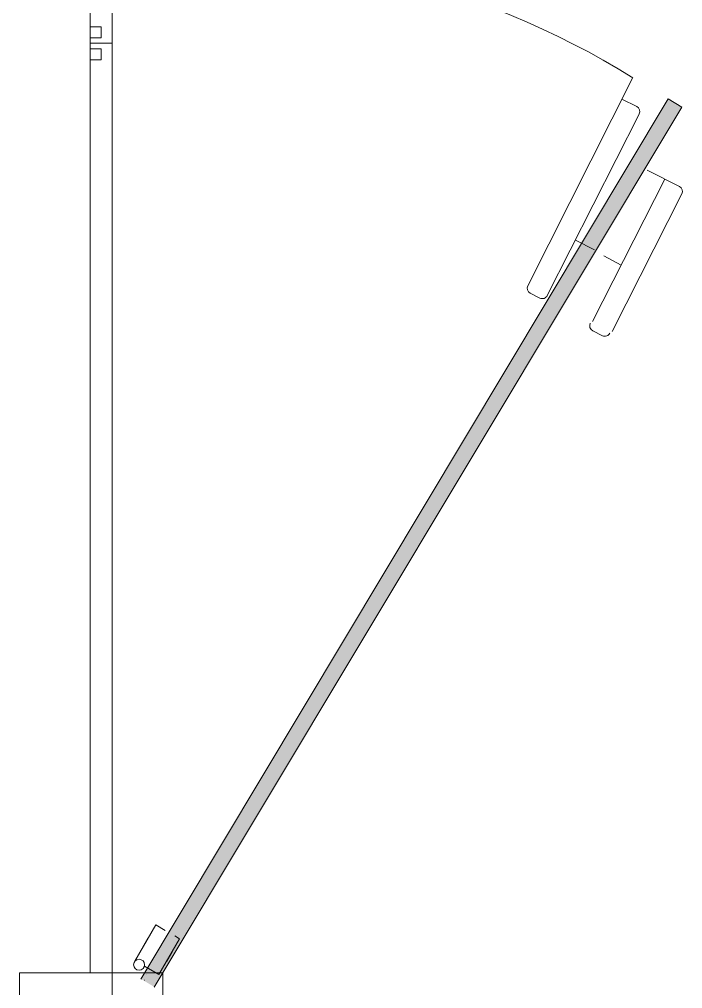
# Model space of a CAD drawing. Header units: inches. Extents: x -19662 to 10260, y -11808 to 5048.
# Drawn here: x -5633 to -5194, y -1967 to -1324 of the extents above; entities that cross this region are included whole.
import ezdxf

# ---------------------------------------------------------------- set-up
doc = ezdxf.new("R2010")
doc.units = ezdxf.units.IN
doc.header["$MEASUREMENT"] = 0
doc.layers.add('doors_windows', color=4, linetype='Continuous', lineweight=5)

# ---------------------------------------------------------------- blocks, each defined once
blk = doc.blocks.new('dsgdf')
at = {"lineweight": 0, "ltscale": 0.007}
blk.add_hatch(color=0, dxfattribs=at).paths.add_polyline_path([(152251.19, 48290.87), (152242.39, 48285.59), (152591.75, 47702.36), (152600.76, 47707.76)])
at = {"color": 0, "lineweight": 0, "ltscale": 100}
for p, q in [((152223.26, 48324.78), (152223.26, 47932.77)), ((152244.94, 48286.41), (152244.69, 48286.41)), ((152208.68, 48281.55), (152208.68, 48253.57)), ((152208.68, 48281.55), (152208.68, 47932.77)), ((152223.26, 48281.55), (152208.68, 48281.55)), ((152223.26, 48281.55), (152208.68, 48281.55)), ((152244.73, 48277.03), (152254.2, 48282.5)), ((152254.2, 48282.5), (152267.87, 48258.83)), ((152238.22, 48273.73), (152252.09, 48249.71)), ((152259.38, 48274.03), (152259.16, 48273.91)), ((152259.38, 48274.03), (152263.02, 48267.72)), ((152263.02, 48267.72), (152262.81, 48267.59)), ((152243.21, 48264.7), (152243.38, 48264.79)), ((152243.21, 48264.7), (152246.86, 48258.39)), ((152246.86, 48258.39), (152247.03, 48258.48)), ((152258.4, 48253.36), (152252.09, 48249.71)), ((152264.71, 48257), (152267.87, 48258.83)), ((152223.26, 48222.23), (152223.26, 47836.42)), ((152208.68, 47621.55), (152208.68, 47932.77)), ((152223.26, 47621.55), (152223.26, 47860.8)), ((152548.16, 47859.26), (152541.65, 47855.97)), ((152554.6, 47856.52), (152600.72, 47765.29)), ((152541.59, 47849.94), (152589.36, 47755.46)), ((152506.66, 47834.33), (152500.15, 47831.04)), ((152511.56, 47832.72), (152572.41, 47712.37)), ((152498.55, 47826.15), (152568.25, 47688.27)), ((152560.46, 47812.61), (152549.05, 47806.33)), ((152530.16, 47795.92), (152542.89, 47802.36)), ((152599.11, 47760.4), (152577.74, 47749.59)), ((152570.8, 47707.47), (152561.04, 47702.54)), ((152215.97, 47676.4), (152208.68, 47676.4)), ((152215.97, 47676.4), (152215.97, 47669.11)), ((152215.97, 47669.11), (152208.68, 47669.11)), ((152208.68, 47665.46), (152223.26, 47665.46)), ((152208.68, 47665.46), (152223.26, 47665.46)), ((152215.97, 47661.82), (152208.68, 47661.82)), ((152215.97, 47654.53), (152215.97, 47661.82)), ((152215.97, 47654.53), (152208.68, 47654.53))]:
    blk.add_line(p, q, dxfattribs=at)
at = {"color": 0, "lineweight": 0}
for p, q in [((152161.7, 48281.55), (152161.7, 48314.05)), ((152256.7, 48314.05), (152256.7, 48281.55)), ((152256.7, 48281.55), (152161.7, 48281.55))]:
    blk.add_line(p, q, dxfattribs=at)
at = {"color": 0}
for p, q in [((152161.7, 48281.55), (152256.7, 48281.55)), ((152245.66, 48282.57), (152245.66, 48282.57))]:
    blk.add_line(p, q, dxfattribs=at)
at = {"color": 0, "lineweight": 0, "ltscale": 0.007}
blk.add_lwpolyline([(152242.27, 48285.59), (152591.75, 47702.36), (152600.76, 47707.76), (152250.99, 48291.02)], dxfattribs=at)
at = {"color": 0, "lineweight": 0, "ltscale": 100}
blk.add_circle((152241.05, 48276.12), 3.65, dxfattribs=at)
for centre, radius, start, end in [((152543.3, 47852.72), 3.64, 116.82058, 206.82058), ((152549.8, 47856.01), 3.64, 26.82058, 116.82058), ((152501.8, 47827.79), 3.64, 116.82058, 206.82058), ((152508.3, 47831.08), 3.64, 26.82058, 116.82058), ((152508.3, 47831.08), 3.64, 26.82058, 116.82058), ((152597.47, 47763.65), 3.64, 296.82058, 26.82058), ((152569.16, 47710.72), 3.64, 296.82058, 26.82058), ((152272.12, 48165.9), 561.92, 265.01164, 301.79957)]:
    blk.add_arc(centre, radius, start, end, dxfattribs=at)

msp = doc.modelspace()

# ---------------------------------------------------------------- block references
at = {"layer": 'doors_windows', "color": 0, "linetype": 'ByBlock', "lineweight": 9, "extrusion": (0, 0, -1), "zscale": -1, "rotation": 180}
msp.add_blockref('dsgdf', (157794.77, 46325.19), dxfattribs=at)

doc.saveas('drawing.dxf')
